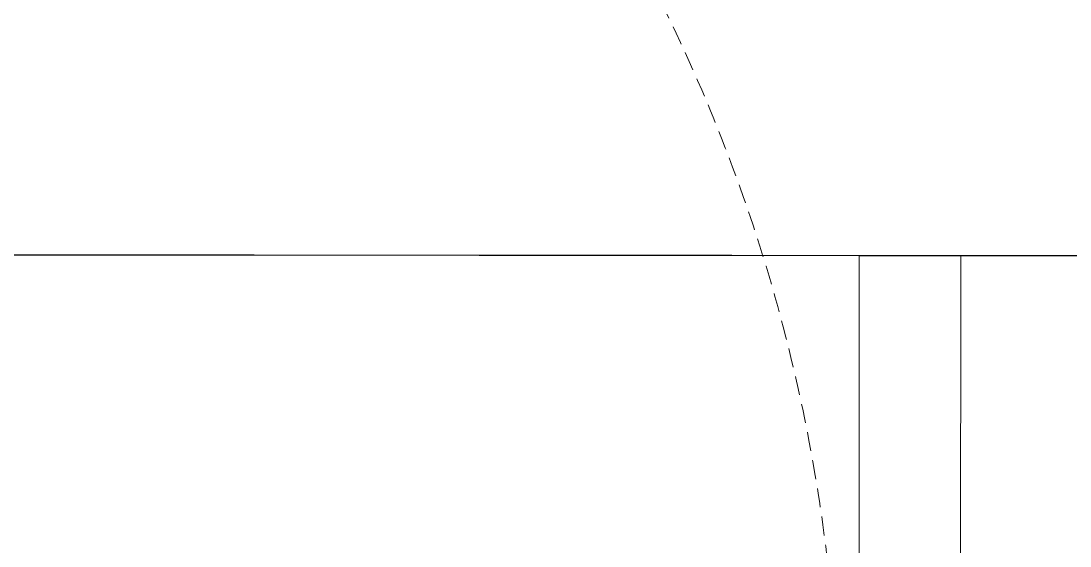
# Model space of a CAD drawing. Header units: millimetres. Extents: x 0 to 145404, y 0 to 194550.
# Drawn here: x 72913 to 73430, y 166208 to 166467 of the extents above; entities that cross this region are included whole.
import ezdxf

# ---------------------------------------------------------------- set-up
doc = ezdxf.new("R2010")
doc.units = ezdxf.units.MM
doc.linetypes.add('HIDDEN2', pattern=[0.1875, 0.125, -0.0625])
for name, color, linetype, lineweight in [('АР - детали окон', 152, 'Continuous', 0), ('АР - Наружная стена', 144, 'Continuous', 30), ('АР - Окна', 150, 'Continuous', 9), ('АР - окна - открывание', 251, 'Continuous', 5), ('АР - панель 400', 151, 'Continuous', 30)]:
    doc.layers.add(name, color=color, linetype=linetype, lineweight=lineweight)

# ---------------------------------------------------------------- blocks, each defined once
blk = doc.blocks.new('блок балконный дверной с проходом 750мм')
at = {"layer": 'АР - детали окон', "color": 251}
blk.add_lwpolyline([(-950.000098820652, 79.99791722252277), (-900.000098820652, 79.99791722252277), (-900.000098820652, 149.9979172225228), (-50.00009882065217, 149.9979172225228), (-50.00009882065217, 79.99791722252277), (-9.882065216970659e-05, 79.99791722252277), (-9.882065216970659e-05, -250.0020827774772), (-950.000098820652, -250.0020827774771)], close=True, dxfattribs=at)
at = {"layer": 'АР - окна - открывание', "color": 252, "linetype": 'HIDDEN2', "lineweight": 0, "ltscale": 75}
blk.add_arc((-50.5144568612377, -0.0003663423633781804), 839.7754183786165, 180, 270, dxfattribs=at)
blk = doc.blocks.new('*U144')
at = {"layer": 'АР - детали окон', "color": 251}
blk.add_lwpolyline([(950, 329.9999995769566), (0, 329.9999995769566), (0, -1.269226076657973e-17), (50, -1.269226076657973e-17), (50, -69.99999999999999), (900, -69.99999999999999), (900, -1.269226076657973e-17), (950, -1.269226076657973e-17), (950, 239.9999995769566)], close=True, dxfattribs=at)
blk = doc.blocks.new('Квартира 1С 3800 тип 3')
at = {"layer": 'АР - Наружная стена'}
blk.add_lwpolyline([(4000, -6550), (0, -6550), (0, -6150), (4000, -6150)], close=True, dxfattribs=at)
at = {"layer": 'АР - Окна', "xscale": -1, "rotation": 180}
blk.add_blockref('блок балконный дверной с проходом 750мм', (3190.000098804012, -6400.002082777675), dxfattribs=at)
at = {"layer": 'АР - панель 400', "xscale": -1}
blk.add_blockref('*U144', (2289.999999983236, -6480.000095323892), dxfattribs=at)
blk = doc.blocks.new('H_Section_2')
at = {"rotation": 56.96711930257281}
blk.add_blockref('Квартира 1С 3800 тип 3', (-6470.422602293082, -24956.93346136552, 1.164974482949688e-09), dxfattribs=at)

msp = doc.modelspace()

# ---------------------------------------------------------------- block references
at = {"xscale": -1, "rotation": 56.92792192093123}
msp.add_blockref('H_Section_2', (51175.46005976277, 180696.1139150235), dxfattribs=at)

doc.saveas('drawing.dxf')
